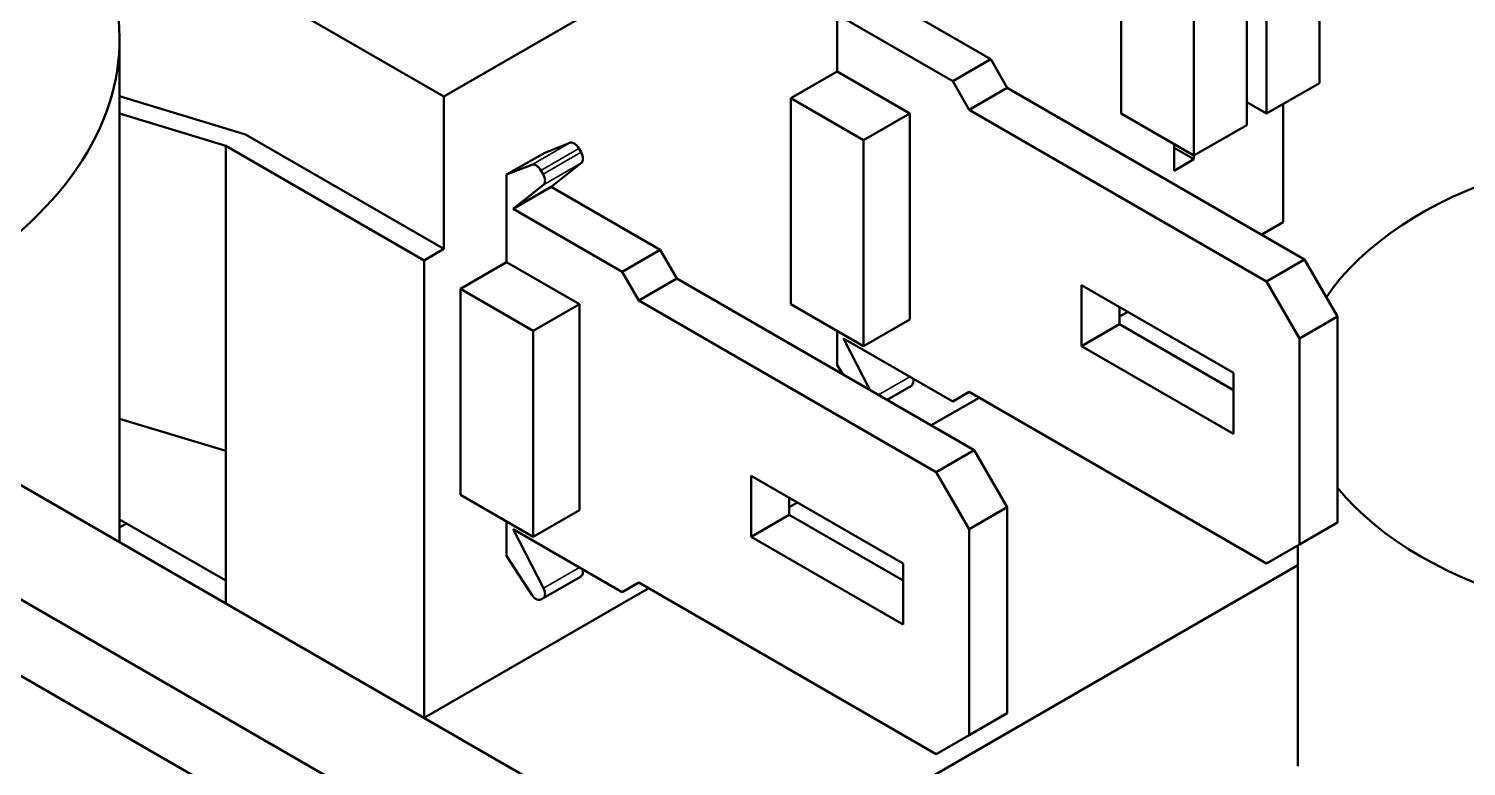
# Model space of a CAD drawing. Header units: millimetres. Extents: x -86 to 841, y -58 to 594.
# Drawn here: x 128.28 to 143.66, y 209.68 to 217.58 of the extents above; entities that cross this region are included whole.
import ezdxf

# ---------------------------------------------------------------- set-up
doc = ezdxf.new("R2010")
doc.units = ezdxf.units.MM
doc.layers.add('Visible (ISO)', color=7, linetype='Continuous', lineweight=50)
doc.layers.add('Visible Narrow (ISO)', color=7, linetype='Continuous', lineweight=35)

msp = doc.modelspace()

# ---------------------------------------------------------------- linework, layer by layer
at = {"layer": 'Visible (ISO)'}
for p, q in [((132.719, 216.856), (141.487, 221.919)), ((132.719, 216.856), (128.618, 219.224)), ((142.088, 216.999), (142.088, 219.204)), ((139.967, 218.877), (139.967, 216.673)), ((141.311, 216.55), (141.311, 218.755)), ((141.523, 218.877), (141.523, 216.673)), ((140.745, 218.428), (140.745, 216.224)), ((136.927, 217.122), (136.927, 218.061)), ((138.571, 217.254), (137.404, 217.928)), ((138.164, 217.02), (136.997, 217.693)), ((129.249, 212.083), (129.249, 217.469)), ((138.571, 217.254), (138.164, 217.02)), ((138.747, 216.948), (138.571, 217.254)), ((136.927, 217.122), (136.432, 216.836)), ((136.927, 217.122), (137.704, 216.673)), ((138.341, 216.714), (138.164, 217.02)), ((138.747, 216.948), (138.341, 216.714)), ((141.929, 215.111), (138.747, 216.948)), ((141.523, 216.673), (142.088, 216.999)), ((130.598, 216.448), (129.249, 216.859)), ((132.719, 215.223), (132.719, 216.856)), ((137.209, 216.387), (136.432, 216.836)), ((136.432, 216.836), (136.432, 214.631)), ((141.523, 216.673), (141.311, 216.795)), ((141.699, 216.775), (141.699, 215.509)), ((129.249, 216.672), (130.386, 216.326)), ((137.704, 216.673), (137.209, 216.387)), ((137.704, 216.673), (137.704, 214.468)), ((141.523, 214.876), (138.341, 216.714)), ((140.745, 216.224), (139.967, 216.673)), ((130.598, 216.448), (132.719, 215.223)), ((140.745, 216.224), (141.311, 216.55)), ((130.386, 216.326), (132.507, 215.101)), ((130.386, 213.06), (130.386, 216.326)), ((134.068, 216.36), (133.798, 216.254)), ((134.187, 216.258), (134.163, 216.3)), ((137.209, 216.387), (137.209, 214.182)), ((140.533, 216.346), (140.533, 216.06)), ((140.533, 216.305), (140.745, 216.183)), ((133.798, 216.254), (133.391, 216.02)), ((133.661, 216.125), (133.391, 216.02)), ((133.868, 215.887), (134.192, 216.145)), ((140.533, 216.06), (140.745, 216.183)), ((140.745, 216.183), (140.745, 216.224)), ((120.274, 216.04), (192.399, 174.399)), ((133.391, 215.081), (133.391, 216.02)), ((133.781, 216.023), (133.756, 216.065)), ((133.462, 215.652), (133.785, 215.91)), ((133.868, 215.887), (133.462, 215.652)), ((135.035, 215.213), (133.868, 215.887)), ((134.628, 214.979), (133.462, 215.652)), ((141.699, 215.509), (141.47, 215.377)), ((192.399, 173.582), (120.274, 215.223)), ((132.719, 215.223), (132.507, 215.101)), ((135.035, 215.213), (134.628, 214.979)), ((135.212, 214.907), (135.035, 215.213)), ((132.507, 210.202), (132.507, 215.101)), ((133.391, 215.081), (132.896, 214.795)), ((133.391, 215.081), (134.169, 214.631)), ((141.929, 215.111), (141.523, 214.876)), ((142.283, 214.499), (141.929, 215.111)), ((134.805, 214.672), (134.628, 214.979)), ((135.212, 214.907), (134.805, 214.672)), ((138.394, 213.07), (135.212, 214.907)), ((133.674, 214.346), (132.896, 214.795)), ((132.896, 214.795), (132.896, 212.59)), ((139.543, 214.836), (139.543, 214.182)), ((141.169, 213.897), (139.543, 214.836)), ((141.876, 214.264), (141.523, 214.876)), ((134.169, 214.631), (133.674, 214.346)), ((134.169, 214.631), (134.169, 212.427)), ((137.987, 212.835), (134.805, 214.672)), ((137.209, 214.182), (136.432, 214.631)), ((139.949, 214.601), (139.949, 214.417)), ((137.209, 214.182), (137.704, 214.468)), ((140.038, 214.55), (139.949, 214.499)), ((142.283, 214.499), (141.876, 214.264)), ((142.283, 212.294), (142.283, 214.499)), ((133.674, 214.346), (133.674, 212.141)), ((136.927, 213.978), (136.927, 214.346)), ((139.949, 214.417), (139.543, 214.182)), ((139.949, 214.417), (141.169, 213.713)), ((136.997, 214.264), (138.164, 213.59)), ((137.279, 213.714), (136.997, 214.264)), ((139.543, 214.182), (141.169, 213.243)), ((141.876, 212.06), (141.876, 214.264)), ((143.255, 203.997), (125.931, 213.999)), ((136.927, 213.978), (136.99, 213.881)), ((141.169, 213.243), (141.169, 213.897)), ((137.723, 213.759), (137.461, 213.608)), ((138.164, 213.59), (138.341, 213.693)), ((138.341, 213.693), (141.523, 211.855)), ((138.447, 213.631), (137.934, 213.335)), ((129.249, 213.406), (130.386, 213.06)), ((130.386, 211.427), (130.386, 213.06)), ((138.394, 213.07), (137.987, 212.835)), ((138.747, 212.458), (138.394, 213.07)), ((136.007, 212.794), (136.007, 212.141)), ((137.634, 211.855), (136.007, 212.794)), ((138.341, 212.223), (137.987, 212.835)), ((133.674, 212.141), (132.896, 212.59)), ((133.674, 212.141), (134.169, 212.427)), ((136.414, 212.56), (136.414, 212.376)), ((136.502, 212.509), (136.414, 212.458)), ((138.747, 212.458), (138.341, 212.223)), ((138.747, 210.253), (138.747, 212.458)), ((129.249, 212.328), (130.386, 211.672)), ((129.325, 212.284), (129.249, 212.24)), ((133.391, 211.937), (133.391, 212.304)), ((136.414, 212.376), (136.007, 212.141)), ((136.414, 212.376), (137.634, 211.672)), ((142.283, 212.294), (141.876, 212.06)), ((133.462, 212.223), (134.628, 211.549)), ((133.785, 211.591), (133.462, 212.223)), ((136.007, 212.141), (137.634, 211.202)), ((138.341, 210.018), (138.341, 212.223)), ((141.523, 211.855), (141.876, 212.06)), ((141.858, 212.049), (141.858, 209.685)), ((133.391, 211.937), (133.661, 211.52)), ((135.766, 208.321), (141.858, 211.838)), ((137.634, 211.202), (137.634, 211.855)), ((134.187, 211.718), (133.781, 211.483)), ((134.911, 211.59), (132.507, 210.202)), ((134.628, 211.549), (134.805, 211.651)), ((134.805, 211.651), (137.987, 209.814)), ((133.756, 211.469), (133.781, 211.483)), ((138.747, 210.253), (138.341, 210.018)), ((137.987, 209.814), (138.341, 210.018))]:
    msp.add_line(p, q, dxfattribs=at)
for centre, major_axis, start_param, end_param in [((122.749, 217.469), (6.5, 0), 5.509044, 7.068583), ((146.358, 213.767), (4.5, 0), 3.57948, 9.05473), ((134.113, 216.271), (-0.05, 0.0866), 4.712389, 6.195919), ((133.706, 216.036), (-0.05, 0.0866), 4.712389, 6.195919), ((134.137, 216.229), (0.05, -0.0866), 0.087266, 1.570796), ((133.731, 215.994), (0.05, -0.0866), 0.087266, 1.570796), ((137.673, 213.846), (0.05, -0.0866), 0, 1.135083), ((134.137, 211.805), (0.05, -0.0866), 0, 1.135083), ((133.706, 211.556), (0.05, -0.0866), 4.799655, 6.283185), ((133.731, 211.57), (0.05, -0.0866), 0, 1.48353)]:
    msp.add_ellipse(centre, major_axis=major_axis, ratio=0.57735, start_param=start_param, end_param=end_param, dxfattribs=at)
at = {"layer": 'Visible Narrow (ISO)'}
for p, q in [((134.068, 216.36), (133.661, 216.125)), ((134.163, 216.3), (133.756, 216.065)), ((134.187, 216.258), (133.781, 216.023)), ((134.192, 216.145), (133.785, 215.91)), ((137.706, 213.855), (137.37, 213.661)), ((134.17, 211.814), (133.785, 211.591))]:
    msp.add_line(p, q, dxfattribs=at)

doc.saveas('drawing.dxf')
